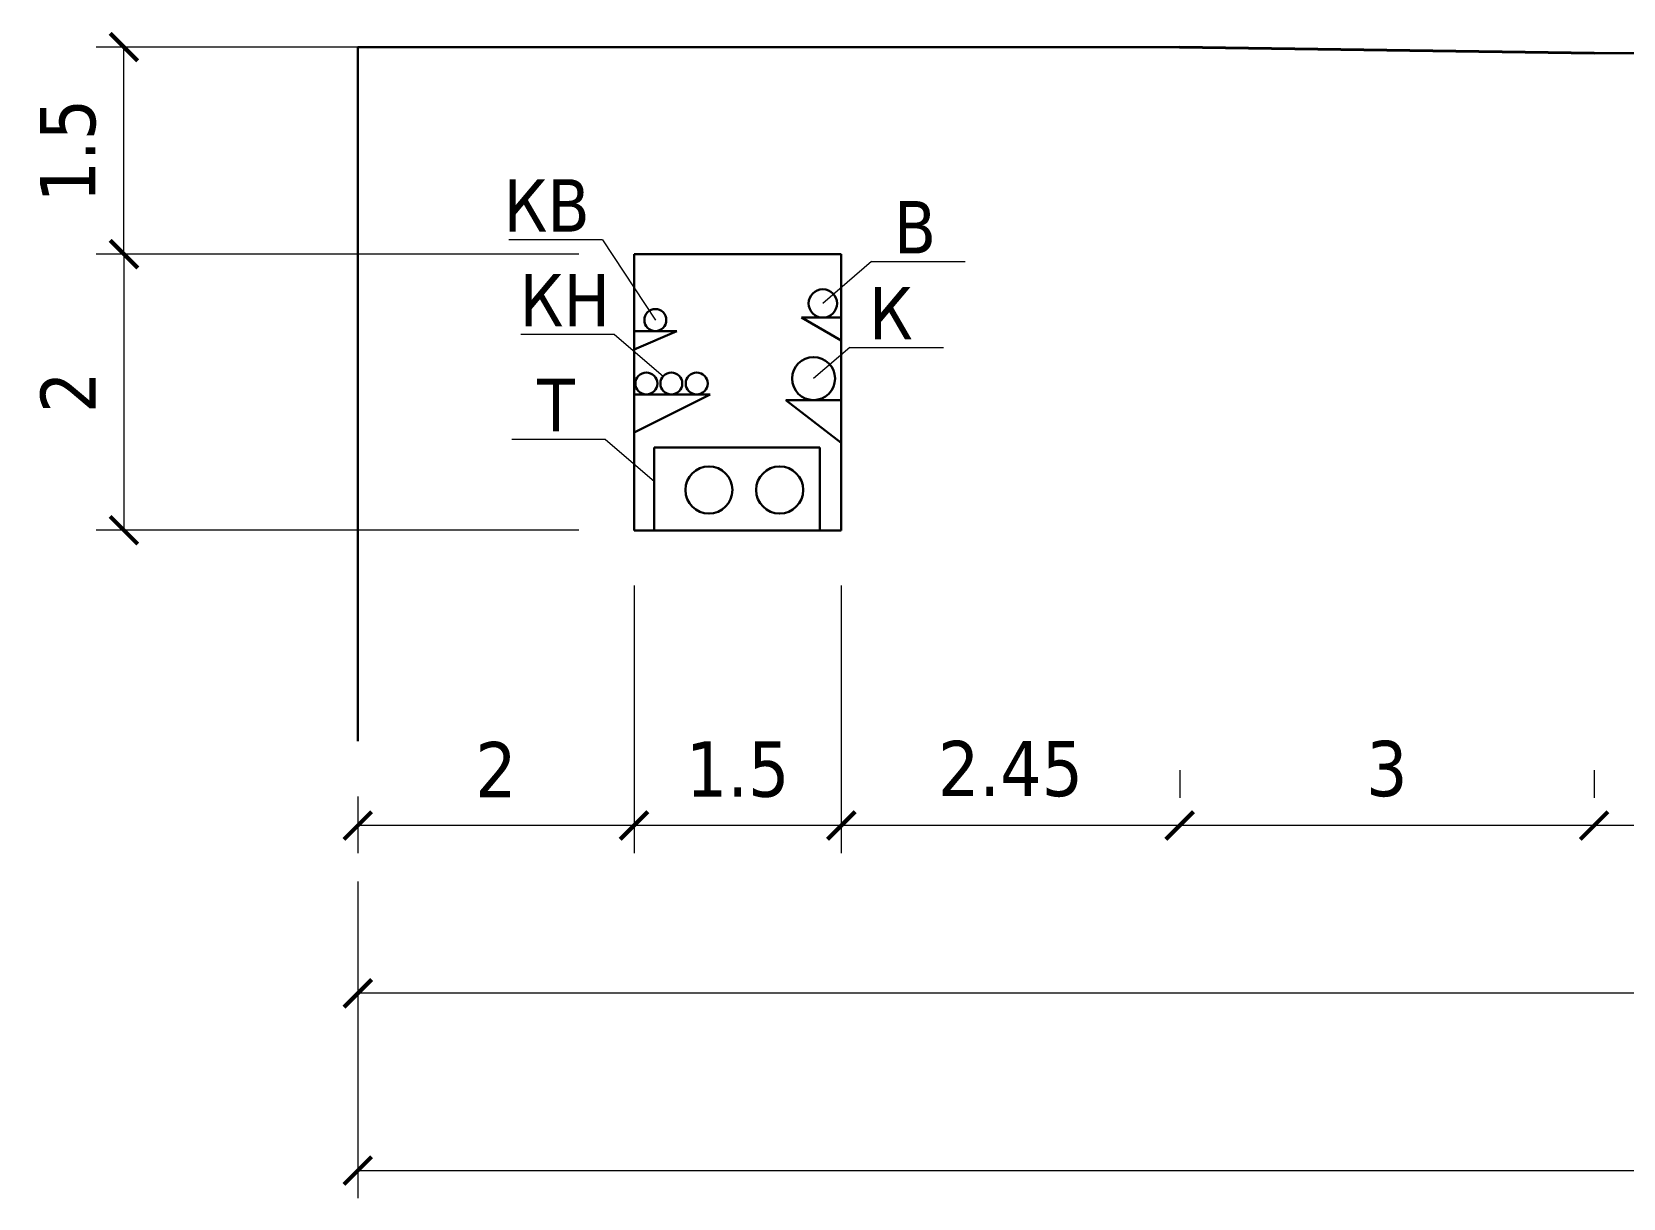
# Model space of a CAD drawing. Header units: millimetres. Extents: x -492806 to 8131902, y -181351 to 2373952.
# Drawn here: x -470479 to -458958, y -179046 to -170599 of the extents above; entities that cross this region are included whole.
import ezdxf

# ---------------------------------------------------------------- set-up
doc = ezdxf.new("R2010")
doc.units = ezdxf.units.MM
doc.header["$LTSCALE"] = 50
doc.layers.add('dorogi', color=7, linetype='Continuous', lineweight=30)
doc.layers.add('text', color=5, linetype='Continuous', lineweight=15)
doc.styles.get("Standard").update_dxf_attribs({"font": 'tahoma.ttf'})
doc.dimstyles.new('S-25$0', dxfattribs={"dimscale": 0, "dimtxt": 2, "dimasz": 1, "dimexe": 1, "dimexo": 2, "dimgap": 1, "dimtad": 3, "dimlfac": 0.001, "dimzin": 9, "dimdsep": 46, "dimtxsty": 'Standard', "dimblk": 'ARCHTICK', "dimcen": 2, "dimclrd": 256, "dimclre": 256, "dimclrt": 256, "dimadec": 0, "dimazin": 2, "dimtfac": 1, "dimtmove": 0, "dimatfit": 3, "dimldrblk": 'DOTSMALL', "dimfxl": 1, "dimlwd": -1, "dimlwe": -1, "dimarcsym": 0})

# ---------------------------------------------------------------- blocks, each defined once
blk = doc.blocks.new('_ArchTick')
at = {"color": 0, "linetype": 'ByBlock', "const_width": 0.15}
blk.add_lwpolyline([(-0.5, -0.5), (0.5, 0.5)], dxfattribs=at)
blk = doc.blocks.new('*D5')
at = {"layer": 'Defpoints', "color": 0, "transparency": 16777216}
for p in [(-468119, -176352), (-418119, -176352), (-418119, -178846)]:
    blk.add_point(p, dxfattribs=at)
at = {"layer": 'text', "transparency": 16777216}
for p, q in [((-468119, -176752), (-468119, -179046)), ((-418119, -176752), (-418119, -179046)), ((-468119, -178846), (-418119, -178846))]:
    blk.add_line(p, q, dxfattribs=at)
at = {"layer": 'text', "transparency": 16777216, "xscale": 199.9999771946564, "yscale": 199.9999771946564, "zscale": 199.9999771946564, "rotation": 180}
blk.add_blockref('_ArchTick', (-468119, -178846), dxfattribs=at)
at = {"layer": 'text', "transparency": 16777216, "xscale": 199.9999771946564, "yscale": 199.9999771946564, "zscale": 199.9999771946564}
blk.add_blockref('_ArchTick', (-418119, -178846), dxfattribs=at)
at = {"layer": 'text', "transparency": 16777216, "insert": (-442980, -178438), "char_height": 400, "attachment_point": 5}
blk.add_mtext('50', dxfattribs=at)
blk = doc.blocks.new('_DotSmall')
at = {"color": 0, "linetype": 'ByBlock', "const_width": 0.5}
blk.add_lwpolyline([(-0.0625, 0, 1), (0.0625, 0, 1)], format="xyb", close=True, dxfattribs=at)
blk = doc.blocks.new('*D29')
at = {"layer": 'Defpoints', "color": 0, "transparency": 16777216}
for p in [(-469812, -170709), (-466119, -170709), (-466119, -172209)]:
    blk.add_point(p, dxfattribs=at)
at = {"layer": 'text', "transparency": 16777216}
for p, q in [((-466519, -170709), (-470012, -170709)), ((-469812, -172209), (-469812, -170709)), ((-466519, -172209), (-470012, -172209))]:
    blk.add_line(p, q, dxfattribs=at)
at = {"layer": 'text', "transparency": 16777216, "xscale": 199.9999771946564, "yscale": 199.9999771946564, "zscale": 199.9999771946564}
for p, rotation in [((-469812, -170709), 90), ((-469812, -172209), 270)]:
    blk.add_blockref('_ArchTick', p, dxfattribs=dict(at, rotation=rotation))
at = {"layer": 'text', "transparency": 16777216, "insert": (-470216, -171459), "char_height": 400, "attachment_point": 5, "rotation": 90}
blk.add_mtext('1.5', dxfattribs=at)
blk = doc.blocks.new('*D22')
at = {"layer": 'Defpoints', "color": 0, "transparency": 16777216}
for p in [(-443119, -176347), (-468119, -176962), (-468119, -177562)]:
    blk.add_point(p, dxfattribs=at)
at = {"layer": 'text', "transparency": 16777216}
for p, q in [((-443119, -176747), (-443119, -177762)), ((-468119, -177362), (-468119, -177762)), ((-443119, -177562), (-468119, -177562))]:
    blk.add_line(p, q, dxfattribs=at)
at = {"layer": 'text', "transparency": 16777216, "xscale": 199.9999771946564, "yscale": 199.9999771946564, "zscale": 199.9999771946564, "rotation": 180}
blk.add_blockref('_ArchTick', (-468119, -177562), dxfattribs=at)
at = {"layer": 'text', "transparency": 16777216, "xscale": 199.9999771946564, "yscale": 199.9999771946564, "zscale": 199.9999771946564}
blk.add_blockref('_ArchTick', (-443119, -177562), dxfattribs=at)
at = {"layer": 'text', "transparency": 16777216, "insert": (-455619, -177154), "char_height": 400, "attachment_point": 5}
blk.add_mtext('25', dxfattribs=at)
blk = doc.blocks.new('*D27')
at = {"layer": 'Defpoints', "color": 0, "transparency": 16777216}
for p in [(-459169, -176347), (-459169, -176347), (-456169, -176347)]:
    blk.add_point(p, dxfattribs=at)
at = {"layer": 'text', "transparency": 16777216}
for p, q in [((-459169, -175947), (-459169, -176147)), ((-456169, -175947), (-456169, -176147)), ((-456169, -176347), (-459169, -176347))]:
    blk.add_line(p, q, dxfattribs=at)
at = {"layer": 'text', "transparency": 16777216, "xscale": 199.9999771946564, "yscale": 199.9999771946564, "zscale": 199.9999771946564, "rotation": 180}
blk.add_blockref('_ArchTick', (-459169, -176347), dxfattribs=at)
at = {"layer": 'text', "transparency": 16777216, "xscale": 199.9999771946564, "yscale": 199.9999771946564, "zscale": 199.9999771946564}
blk.add_blockref('_ArchTick', (-456169, -176347), dxfattribs=at)
at = {"layer": 'text', "transparency": 16777216, "insert": (-457669, -175938), "char_height": 400, "attachment_point": 5}
blk.add_mtext('3', dxfattribs=at)
blk = doc.blocks.new('*D28')
at = {"layer": 'Defpoints', "color": 0, "transparency": 16777216}
for p in [(-462169, -176347), (-462169, -176347), (-459169, -176347)]:
    blk.add_point(p, dxfattribs=at)
at = {"layer": 'text', "transparency": 16777216}
for p, q in [((-462169, -175947), (-462169, -176147)), ((-459169, -175947), (-459169, -176147)), ((-459169, -176347), (-462169, -176347))]:
    blk.add_line(p, q, dxfattribs=at)
at = {"layer": 'text', "transparency": 16777216, "xscale": 199.9999771946564, "yscale": 199.9999771946564, "zscale": 199.9999771946564, "rotation": 180}
blk.add_blockref('_ArchTick', (-462169, -176347), dxfattribs=at)
at = {"layer": 'text', "transparency": 16777216, "xscale": 199.9999771946564, "yscale": 199.9999771946564, "zscale": 199.9999771946564}
blk.add_blockref('_ArchTick', (-459169, -176347), dxfattribs=at)
at = {"layer": 'text', "transparency": 16777216, "insert": (-460669, -175938), "char_height": 400, "attachment_point": 5}
blk.add_mtext('3', dxfattribs=at)
blk = doc.blocks.new('*D33')
at = {"layer": 'Defpoints', "color": 0, "transparency": 16777216}
for p in [(-464619, -174209), (-464619, -176347), (-462169, -176347)]:
    blk.add_point(p, dxfattribs=at)
at = {"layer": 'text', "transparency": 16777216}
for p, q in [((-464619, -174609), (-464619, -176547)), ((-462169, -175947), (-462169, -176147)), ((-462169, -176347), (-464619, -176347))]:
    blk.add_line(p, q, dxfattribs=at)
at = {"layer": 'text', "transparency": 16777216, "xscale": 199.9999771946564, "yscale": 199.9999771946564, "zscale": 199.9999771946564, "rotation": 180}
blk.add_blockref('_ArchTick', (-464619, -176347), dxfattribs=at)
at = {"layer": 'text', "transparency": 16777216, "xscale": 199.9999771946564, "yscale": 199.9999771946564, "zscale": 199.9999771946564}
blk.add_blockref('_ArchTick', (-462169, -176347), dxfattribs=at)
at = {"layer": 'text', "transparency": 16777216, "insert": (-463394, -175938), "char_height": 400, "attachment_point": 5}
blk.add_mtext('2.45', dxfattribs=at)
blk = doc.blocks.new('*D34')
at = {"layer": 'Defpoints', "color": 0, "transparency": 16777216}
for p in [(-466119, -174209), (-466119, -176347), (-464619, -176347)]:
    blk.add_point(p, dxfattribs=at)
at = {"layer": 'text', "transparency": 16777216}
for p, q in [((-466119, -174609), (-466119, -176547)), ((-464619, -175947), (-464619, -176147)), ((-464619, -176347), (-466119, -176347))]:
    blk.add_line(p, q, dxfattribs=at)
at = {"layer": 'text', "transparency": 16777216, "xscale": 199.9999771946564, "yscale": 199.9999771946564, "zscale": 199.9999771946564, "rotation": 180}
blk.add_blockref('_ArchTick', (-466119, -176347), dxfattribs=at)
at = {"layer": 'text', "transparency": 16777216, "xscale": 199.9999771946564, "yscale": 199.9999771946564, "zscale": 199.9999771946564}
blk.add_blockref('_ArchTick', (-464619, -176347), dxfattribs=at)
at = {"layer": 'text', "transparency": 16777216, "insert": (-465369, -175942), "char_height": 400, "attachment_point": 5}
blk.add_mtext('1.5', dxfattribs=at)
blk = doc.blocks.new('*D31')
at = {"layer": 'Defpoints', "color": 0, "transparency": 16777216}
for p in [(-468119, -175736), (-468119, -176347), (-466119, -176347)]:
    blk.add_point(p, dxfattribs=at)
at = {"layer": 'text', "transparency": 16777216}
for p, q in [((-466119, -175947), (-466119, -176147)), ((-468119, -176136), (-468119, -176547)), ((-466119, -176347), (-468119, -176347))]:
    blk.add_line(p, q, dxfattribs=at)
at = {"layer": 'text', "transparency": 16777216, "xscale": 199.9999771946564, "yscale": 199.9999771946564, "zscale": 199.9999771946564, "rotation": 180}
blk.add_blockref('_ArchTick', (-468119, -176347), dxfattribs=at)
at = {"layer": 'text', "transparency": 16777216, "xscale": 199.9999771946564, "yscale": 199.9999771946564, "zscale": 199.9999771946564}
blk.add_blockref('_ArchTick', (-466119, -176347), dxfattribs=at)
at = {"layer": 'text', "transparency": 16777216, "insert": (-467119, -175942), "char_height": 400, "attachment_point": 5}
blk.add_mtext('2', dxfattribs=at)
blk = doc.blocks.new('*D32')
at = {"layer": 'Defpoints', "color": 0, "transparency": 16777216}
for p in [(-466119, -172209), (-469812, -174209), (-466119, -174209)]:
    blk.add_point(p, dxfattribs=at)
at = {"layer": 'text', "transparency": 16777216}
for p, q in [((-466519, -172209), (-470012, -172209)), ((-469812, -172209), (-469812, -174209)), ((-466519, -174209), (-470012, -174209))]:
    blk.add_line(p, q, dxfattribs=at)
at = {"layer": 'text', "transparency": 16777216, "xscale": 199.9999771946564, "yscale": 199.9999771946564, "zscale": 199.9999771946564}
for p, rotation in [((-469812, -172209), 90), ((-469812, -174209), 270)]:
    blk.add_blockref('_ArchTick', p, dxfattribs=dict(at, rotation=rotation))
at = {"layer": 'text', "transparency": 16777216, "insert": (-470216, -173209), "char_height": 400, "attachment_point": 5, "rotation": 90}
blk.add_mtext('2', dxfattribs=at)

msp = doc.modelspace()

# ---------------------------------------------------------------- linework, layer by layer
at = {"layer": 'dorogi'}
for p, q in [((-462169.198, -170709.255), (-468119.198, -170709.255)), ((-468119.198, -170709.255), (-468119.198, -175735.946)), ((-456169.198, -170754.255), (-459169.198, -170754.255)), ((-466119.198, -172209.255), (-464619.198, -172209.255)), ((-466119.198, -172209.255), (-466119.198, -174209.255)), ((-464619.198, -172209.255), (-464619.198, -174209.255)), ((-464619.198, -172668.694), (-464905.782, -172668.694)), ((-464905.782, -172668.694), (-464619.198, -172834.133)), ((-466119.198, -172765.89), (-465809.252, -172765.89)), ((-465809.252, -172765.89), (-466119.198, -172900.676)), ((-466119.198, -173224.991), (-465567.688, -173224.991)), ((-465567.688, -173224.991), (-466119.198, -173499.835)), ((-464619.198, -173265.603), (-465019.198, -173265.603)), ((-465019.198, -173265.603), (-464619.198, -173574.934)), ((-464773.623, -173609.255), (-465973.623, -173609.255)), ((-465973.623, -173609.255), (-465973.623, -174209.255)), ((-464773.623, -174209.255), (-464773.623, -173609.255)), ((-464619.198, -174209.255), (-466119.198, -174209.255))]:
    msp.add_line(p, q, dxfattribs=at)
at = {"layer": 'dorogi', "lineweight": 40}
msp.add_line((-459169.198, -170754.255), (-462169.198, -170709.255), dxfattribs=at)
at = {"layer": 'dorogi'}
for centre, radius in [((-464752.486, -172565.94), 102.754), ((-465964.967, -172686.4), 79.49), ((-464819.802, -173109.874), 155.729), ((-466029.808, -173145.501), 79.49), ((-465849.105, -173145.501), 79.49), ((-465665.341, -173145.501), 79.49), ((-465577.319, -173916.943), 170.513), ((-465064.971, -173916.943), 170.513)]:
    msp.add_circle(centre, radius, dxfattribs=at)
at = {"layer": 'text'}
for p, q in [((-466347.647, -172104.797), (-467025.784, -172104.797)), ((-466347.647, -172104.797), (-465964.967, -172686.4)), ((-464400.428, -172262.599), (-464752.486, -172565.94)), ((-464400.428, -172262.599), (-463722.291, -172262.599)), ((-464400.428, -172262.599), (-464400.428, -172262.599)), ((-466261.382, -172790.273), (-466939.519, -172790.273)), ((-466261.382, -172790.273), (-466261.382, -172790.273)), ((-466261.382, -172790.273), (-465909.325, -173093.614)), ((-464557.804, -172884.13), (-464819.802, -173109.874)), ((-464557.804, -172884.13), (-463879.667, -172884.13)), ((-466325.68, -173550.302), (-467003.817, -173550.302)), ((-466325.68, -173550.302), (-466325.68, -173550.302)), ((-466325.68, -173550.302), (-465973.623, -173853.643))]:
    msp.add_line(p, q, dxfattribs=at)

# ---------------------------------------------------------------- texts
for s, height, p in [('КВ', 379.2947, (-467064.184, -172045.685)), ('В', 379.295, (-464238.851, -172203.488)), ('КН', 379.2947, (-466947.908, -172731.162)), ('К', 379.295, (-464419.407, -172825.018)), ('Т', 379.295, (-466821.465, -173491.191))]:
    msp.add_text(s, height=height, dxfattribs=at).set_placement(p)

# ---------------------------------------------------------------- dimensions: what is measured, and where the dimension line sits
for base, p1, p2, angle, picture, middle in [((-469811.523, -170709.255), (-466119.198, -172209.255), (-466119.198, -170709.255), 90, '*D29', (-470216.359, -171459.255)), ((-469811.523, -174209.255), (-466119.198, -172209.255), (-466119.198, -174209.255), 90, '*D32', (-470215.687, -173209.255)), ((-464619.198, -176346.61), (-462169.198, -176346.61), (-464619.198, -174209.255), 180, '*D33', (-463394.198, -175938.283)), ((-468119.198, -176346.61), (-466119.198, -176346.61), (-468119.198, -175735.946), 180, '*D31', (-467119.198, -175942.446)), ((-462169.198, -176346.61), (-459169.198, -176346.61), (-462169.198, -176346.61), 180, '*D28', (-460669.198, -175938.283)), ((-459169.198, -176346.61), (-456169.198, -176346.61), (-459169.198, -176346.61), 180, '*D27', (-457669.198, -175938.283)), ((-468119.198, -177562.358), (-443119.198, -176346.61), (-468119.198, -176962.358), 180, '*D22', (-455619.198, -177154.03))]:
    dim = msp.add_linear_dim(base=base, p1=p1, p2=p2, angle=angle, dimstyle='S-25$0', override={"dimscale": 199.999977}, dxfattribs=at)
    dim.commit()
    dim.dimension.update_dxf_attribs({"geometry": picture, "text_midpoint": middle})
dim = msp.add_linear_dim(base=(-466119.198, -176346.61), p1=(-464619.198, -176346.61), p2=(-466119.198, -174209.255), angle=180, dimstyle='S-25$0', override={"dimscale": 199.999977}, dxfattribs=at)
dim.commit()
dim.dimension.update_dxf_attribs({"geometry": '*D34', "text_midpoint": (-465369.198, -176346.61), "dimtype": 160})
dim = msp.add_linear_dim(base=(-418119.198, -178846.023), p1=(-468119.198, -176351.694), p2=(-418119.198, -176351.694), text='50', dimstyle='S-25$0', override={"dimscale": 199.999977}, dxfattribs=at)
dim.commit()
dim.dimension.update_dxf_attribs({"geometry": '*D5', "text_midpoint": (-442980.363, -178846.023), "dimtype": 160})

doc.saveas('drawing.dxf')
